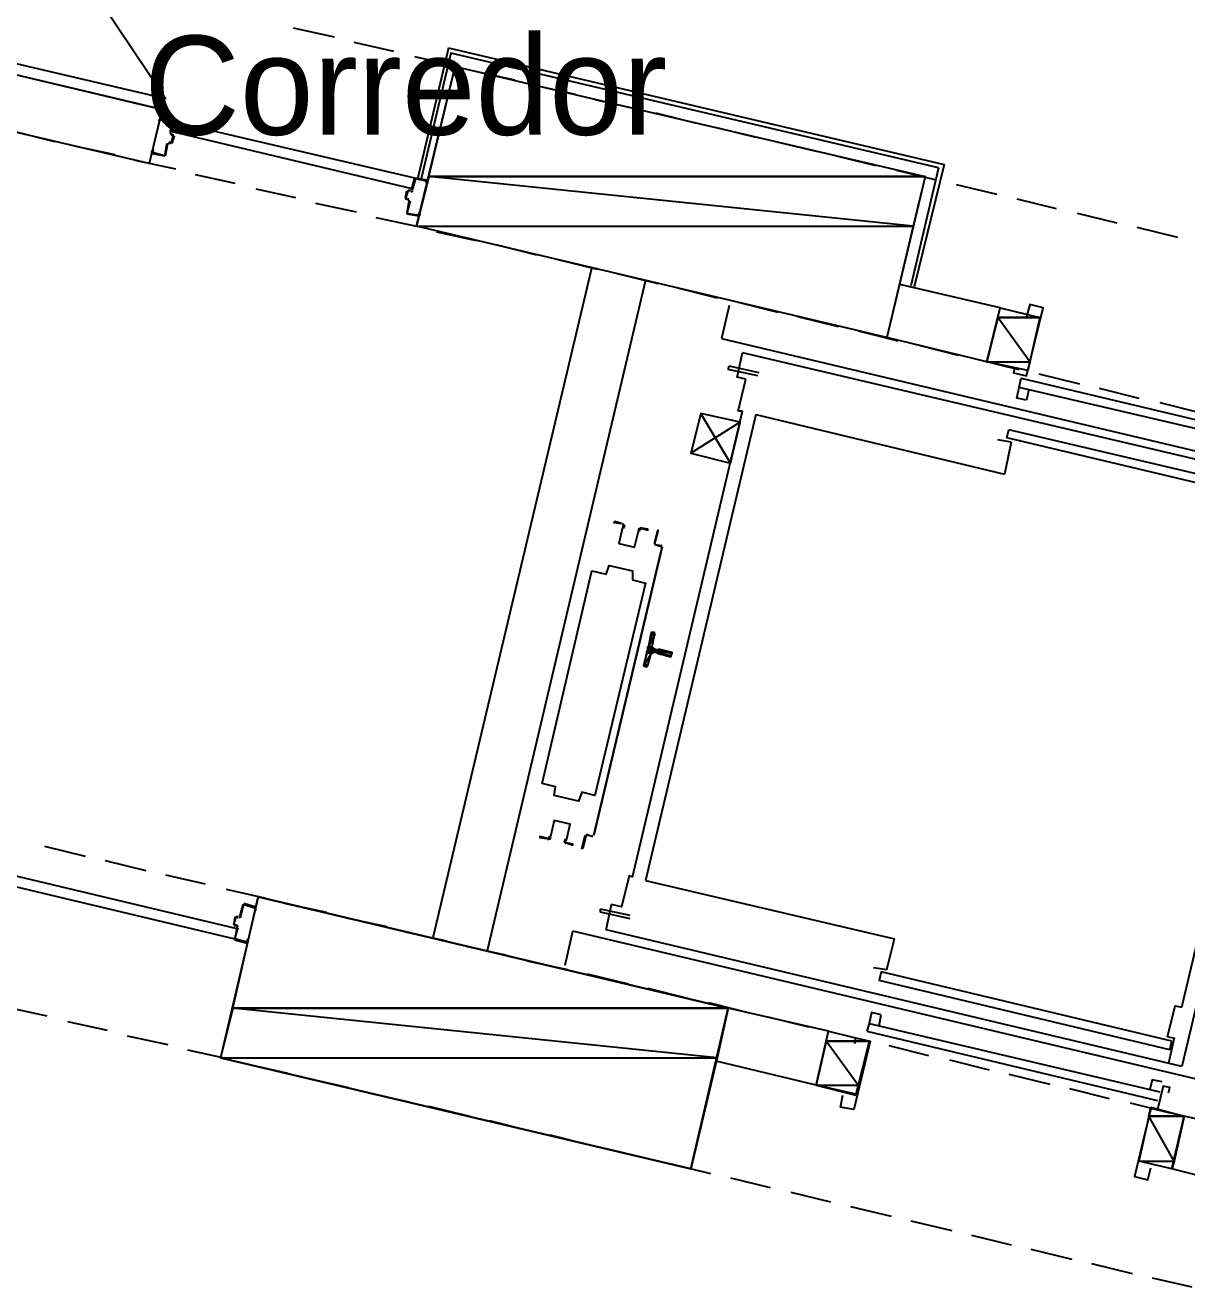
# Model space of a CAD drawing. Header units: feet. Extents: x -84 to 198, y -22 to 181.
# Drawn here: x 55.39 to 69.46, y 111.03 to 126.3 of the extents above; entities that cross this region are included whole.
import ezdxf
from ezdxf.enums import TextEntityAlignment as Align

# ---------------------------------------------------------------- set-up
doc = ezdxf.new("R2010")
doc.units = ezdxf.units.FT
for name, color, linetype in [('A-LINEA', 7, 'CONTINUOUS'), ('A-LINEA-FINA', 9, 'CONTINUOUS'), ('A-MURO-CONCRETO', 8, 'CONTINUOUS'), ('A-NOMBRE-ESPACIO', 2, 'CONTINUOUS')]:
    doc.layers.add(name, color=color, linetype=linetype)

msp = doc.modelspace()

# ---------------------------------------------------------------- linework, layer by layer
at = {"layer": 'A-LINEA'}
for p, q in [((58.64, 126.2711), (59.1333, 126.1644)), ((59.3733, 126.0978), (59.8533, 125.9911)), ((60.52, 126.0311), (60.1467, 124.4578)), ((60.52, 126.0311), (66.52, 124.6178)), ((57.0533, 125.2844), (54.2933, 125.9378)), ((60.1067, 125.9244), (60.5867, 125.8178)), ((60.8267, 125.7511), (61.32, 125.6444)), ((61.56, 125.5778), (62.0533, 125.4711)), ((62.2933, 125.4044), (62.7733, 125.2978)), ((63.0267, 125.2444), (63.5067, 125.1244)), ((57.04, 125.1778), (57.04, 125.1778)), ((57.1467, 125.0044), (57.1867, 125.1378)), ((55.2667, 125.0178), (55.7467, 124.8978)), ((57.1472, 125.0024), (57.1621, 124.9783)), ((57.16, 125.0044), (57.16, 125.0044)), ((57.1733, 124.8711), (57.2, 124.9644)), ((63.7467, 125.0711), (64.24, 124.9511)), ((55.9867, 124.8444), (56.48, 124.7378)), ((57.0933, 124.7244), (57.12, 124.8711)), ((57.1446, 124.8839), (57.1205, 124.869)), ((57.16, 124.8844), (57.16, 124.8844)), ((64.48, 124.8978), (64.9733, 124.7778)), ((56.72, 124.6711), (57.2133, 124.5644)), ((56.9333, 124.7644), (56.9333, 124.7644)), ((65.2133, 124.7244), (65.6933, 124.6044)), ((57.4533, 124.4978), (57.9333, 124.3911)), ((65.9467, 124.5511), (66.4267, 124.4311)), ((66.4533, 124.5778), (66.12, 123.1511)), ((66.52, 124.6178), (66.16, 123.1378)), ((60.12, 124.4578), (60.2533, 124.4311)), ((60.12, 124.4444), (60.12, 124.4444)), ((60.2533, 124.4178), (60.2533, 124.4178)), ((66.6667, 124.3778), (67.16, 124.2578)), ((58.1867, 124.3244), (58.6667, 124.2178)), ((60, 124.2178), (60.0133, 124.2978)), ((60.0267, 124.3111), (60.0533, 124.2978)), ((60.0267, 124.2978), (60.0267, 124.2978)), ((60.0267, 124.1778), (60.0267, 124.1778)), ((60.0528, 124.1665), (60.0379, 124.1906)), ((60.0687, 124.285), (60.0928, 124.2998)), ((67.4, 124.2044), (67.88, 124.0844)), ((58.9067, 124.1511), (59.4, 124.0444)), ((68.1333, 124.0311), (68.6133, 123.9111)), ((59.64, 123.9778), (60.1333, 123.8711)), ((60.16, 123.9911), (60.0133, 124.0178)), ((60.16, 124.0044), (60.16, 124.0044)), ((60.3733, 123.8044), (60.8533, 123.6978)), ((68.8533, 123.8578), (69.3467, 123.7378)), ((61.1067, 123.6444), (61.5867, 123.5244)), ((61.8267, 123.4711), (62.32, 123.3511)), ((60.3333, 115.2578), (62.2533, 123.3644)), ((62.56, 123.2978), (63.0533, 123.1778)), ((62.9067, 123.2178), (60.9867, 115.0978)), ((63.2933, 123.1244), (63.7733, 123.0044)), ((67.2, 122.8844), (65.9867, 123.1644)), ((64.0267, 122.9511), (64.5067, 122.8311)), ((63.92, 122.9111), (63.8267, 122.5111)), ((64.7467, 122.7778), (65.24, 122.6578)), ((67.68, 122.7644), (67.5333, 122.1244)), ((63.8267, 122.5111), (71.08, 120.7911)), ((65.48, 122.6044), (65.96, 122.4844)), ((67.04, 122.2311), (65.8267, 122.5244)), ((66.2133, 122.4311), (66.6933, 122.3111)), ((71.0533, 120.6978), (64.08, 122.3378)), ((66.9333, 122.2578), (67.4267, 122.1378)), ((63.9067, 122.1378), (63.92, 122.1778)), ((64.2667, 122.0578), (63.9067, 122.1378)), ((64.28, 122.0978), (63.92, 122.1778)), ((67.6667, 122.0844), (68.16, 121.9644)), ((64.0267, 121.6311), (64.12, 122.0178)), ((67.4267, 121.9244), (70.96, 121.0978)), ((67.4533, 122.0311), (70.9867, 121.1911)), ((67.5467, 121.8978), (67.52, 121.7644)), ((68.4, 121.9111), (68.88, 121.7911)), ((69.1333, 121.7378), (69.6133, 121.6178)), ((62.7467, 115.9911), (64.08, 121.6311)), ((64.24, 121.5911), (62.9067, 115.9511)), ((64.08, 121.6311), (64.0267, 121.6311)), ((64.24, 121.5911), (67.2533, 120.8711)), ((64.0533, 121.4978), (63.4533, 121.1244)), ((67.3333, 121.2578), (67.1733, 121.2844)), ((67.28, 121.3111), (67.3067, 121.4044)), ((70.8133, 120.4711), (67.28, 121.3111)), ((70.84, 120.5778), (67.3067, 121.4044)), ((67.3333, 121.2578), (67.2533, 120.8711)), ((71.0933, 120.8711), (69.4, 113.6978)), ((69.4, 114.4178), (70.7333, 120.0578)), ((62.28, 116.4978), (63.1067, 119.9911)), ((63.1067, 119.9911), (62.28, 116.4978)), ((63.0933, 119.9911), (63.0133, 120.0178)), ((63.0133, 120.0178), (63.1067, 120.0044)), ((63.0267, 120.0178), (63.0267, 120.0178)), ((63.0267, 120.0178), (63.0267, 120.0178)), ((63.0933, 119.9911), (63.0933, 119.9911)), ((62.9867, 118.7778), (63.0133, 118.9244)), ((63.0264, 118.9145), (63.0113, 118.9372)), ((62.9333, 118.5511), (62.9733, 118.6978)), ((63, 118.7244), (63.04, 118.7111)), ((63.0533, 118.7378), (63.0133, 118.7511)), ((63.04, 118.6978), (63.04, 118.6978)), ((63.0533, 118.7511), (63.0533, 118.7511)), ((63.0533, 118.6978), (63.0533, 118.6978)), ((62.9087, 118.5383), (62.9324, 118.5518)), ((62.1867, 116.5111), (62.2667, 116.4844)), ((62.1867, 116.4978), (62.1867, 116.4978)), ((62.2667, 116.4978), (62.2667, 116.4978)), ((62.2667, 116.4978), (62.2667, 116.4978)), ((55.6267, 116.3644), (56.12, 116.2444)), ((56.36, 116.1911), (56.8533, 116.0711)), ((57.0933, 116.0178), (57.5733, 115.9111)), ((62.9067, 115.9511), (65.92, 115.2444)), ((57.8267, 115.8444), (58.3067, 115.7378)), ((58.0267, 115.6578), (57.9867, 115.5111)), ((58.1733, 115.6311), (58.04, 115.6711)), ((58.04, 115.6578), (58.04, 115.6578)), ((58.5467, 115.6711), (59.04, 115.5644)), ((62.4267, 115.3511), (62.4933, 115.6578)), ((57.9867, 115.5244), (57.9867, 115.5244)), ((57.9887, 115.4983), (58.0128, 115.5132)), ((58.1733, 115.6178), (58.1733, 115.6178)), ((59.28, 115.4978), (59.7733, 115.3911)), ((62.72, 115.5244), (62.36, 115.6044)), ((57.92, 115.4044), (57.9467, 115.4044)), ((57.9467, 115.3911), (57.9467, 115.3911)), ((57.9728, 115.3798), (57.9579, 115.4039)), ((60.0133, 115.3244), (60.4933, 115.2178)), ((61.9333, 114.9244), (62.0267, 115.3378)), ((69.9467, 113.4578), (62.0267, 115.3378)), ((69.4, 113.6978), (62.4267, 115.3511)), ((57.9333, 115.2311), (58.08, 115.1911)), ((58.08, 115.2044), (58.08, 115.2044)), ((60.7467, 115.1511), (61.2267, 115.0444)), ((61.4667, 114.9778), (61.96, 114.8711)), ((62.2, 114.8178), (62.6933, 114.6978)), ((65.76, 114.8444), (65.7333, 114.7378)), ((69.2533, 113.8978), (65.7333, 114.7378)), ((69.28, 114.0044), (65.76, 114.8444)), ((62.9333, 114.6444), (63.4133, 114.5244)), ((55.1733, 114.4178), (55.6533, 114.3111)), ((63.6667, 114.4711), (64.1467, 114.3511)), ((65.12, 114.1244), (63.9067, 114.4044)), ((64.3867, 114.2978), (64.88, 114.1778)), ((65.7333, 114.1911), (65.76, 114.3244)), ((55.9067, 114.2444), (56.3867, 114.1378)), ((64.9733, 113.4711), (65.12, 114.1244)), ((65.12, 114.1244), (65.6133, 114.0044)), ((65.12, 114.1244), (65.6133, 114.0044)), ((65.5867, 114.1244), (69.1067, 113.2844)), ((65.6133, 114.2178), (69.1333, 113.3911)), ((56.6267, 114.0711), (57.12, 113.9644)), ((65.6133, 114.0044), (65.4533, 113.3511)), ((65.8533, 113.9511), (66.3333, 113.8311)), ((69.2267, 114.0578), (69.3067, 114.0444)), ((69.3067, 114.0444), (69.24, 113.7378)), ((69.2533, 113.8978), (69.28, 114.0044)), ((57.36, 113.8978), (57.8533, 113.7911)), ((58.0933, 113.7244), (58.5733, 113.6178)), ((64.9733, 113.4711), (63.76, 113.7644)), ((66.5867, 113.7778), (67.0667, 113.6578)), ((58.8267, 113.5511), (59.3067, 113.4444)), ((67.3067, 113.6044), (67.8, 113.4844)), ((59.5467, 113.3778), (60.04, 113.2711)), ((64.9733, 113.4711), (65.4533, 113.3511)), ((68.04, 113.4311), (68.52, 113.3111)), ((60.28, 113.2178), (60.7733, 113.0978)), ((68.7733, 113.2578), (69.2533, 113.1378)), ((69.0267, 113.2044), (68.88, 112.5511)), ((69.4267, 113.0978), (69.0267, 113.1911)), ((61.0133, 113.0444), (61.4933, 112.9244)), ((69.28, 112.4578), (69.4267, 113.0978)), ((69.9467, 112.9778), (69.4267, 113.0978)), ((61.7467, 112.8711), (62.2267, 112.7511)), ((62.4667, 112.6978), (62.96, 112.5778)), ((63.2, 112.5244), (63.6933, 112.4044)), ((69.28, 112.4578), (68.88, 112.5511)), ((69.8, 112.3244), (69.28, 112.4578)), ((63.9333, 112.3511), (64.4133, 112.2311)), ((64.6667, 112.1778), (65.1467, 112.0578)), ((65.3867, 112.0044), (65.88, 111.8844)), ((66.12, 111.8311), (66.6133, 111.7111)), ((66.8533, 111.6578), (67.3333, 111.5378)), ((67.5733, 111.4844), (68.0667, 111.3644)), ((68.3067, 111.3111), (68.8, 111.1911)), ((69.04, 111.1378), (69.52, 111.0311))]:
    msp.add_line(p, q, dxfattribs=at)
for points in [[(57.0961, 125.4113), (54.7607, 128.8866), (51.2141, 126.6469)], [(54.1333, 125.9778), (57.0533, 125.2844), (57.08, 125.4178), (54.16, 126.0978), (54.1333, 125.9778)], [(66.4533, 124.5778), (60.5467, 125.9644), (60.1867, 124.4444)], [(60.6, 125.8044), (66.2933, 124.4711), (65.8267, 122.5244), (60.1333, 123.8711), (60.6, 125.8044)], [(57.0533, 125.2844), (56.8933, 124.6311), (54.7867, 125.1244)], [(57.0267, 125.1778), (57.0133, 125.1511), (57.0267, 125.1511), (57.04, 125.1778), (57.1733, 125.1511), (57.1467, 125.0044)], [(57.04, 125.1911), (57.1733, 125.1511), (57.1733, 125.1511)], [(57.1867, 125.1378), (60.1067, 124.4578), (60.08, 124.3244), (57.16, 125.0178), (57.1867, 125.1378)], [(57.16, 124.9778), (57.1867, 124.9778), (57.16, 124.8844), (57.1333, 124.8844)], [(57.16, 124.9911), (57.1867, 124.9778), (57.1867, 124.9778)], [(57.1067, 124.8711), (57.08, 124.7244), (56.9333, 124.7644), (56.9467, 124.7911), (56.9333, 124.7911), (56.92, 124.7644)], [(57.16, 124.8711), (57.1333, 124.8711), (57.1333, 124.8711)], [(56.9333, 124.7511), (57.08, 124.7244), (57.08, 124.7244)], [(60.1067, 124.4578), (60.0667, 124.3111), (60.0667, 124.3111)], [(60.2667, 124.4178), (60.2667, 124.3911), (60.2533, 124.3911), (60.2533, 124.4178), (60.12, 124.4444), (60.08, 124.3111)], [(60.0533, 124.2978), (60.0267, 124.2978), (60, 124.2044), (60.04, 124.2044)], [(60.0267, 124.1911), (60, 124.2044), (60, 124.2044)], [(60.04, 124.1778), (60.0133, 124.0311), (60.0133, 124.0311)], [(60.0533, 124.1778), (60.0133, 124.0311), (60.16, 124.0044), (60.16, 124.0311), (60.1733, 124.0178), (60.1733, 124.0044)], [(67.5333, 122.1244), (67.04, 122.2311), (67.2, 122.8844), (67.68, 122.7644)], [(67.3733, 122.1511), (67.36, 122.0978), (67.52, 122.0578), (67.72, 122.8844), (67.56, 122.9244), (67.52, 122.7778)], [(64.12, 122.0178), (64.0133, 122.0444), (64.08, 122.3378)], [(67.52, 121.7644), (67.4, 121.7911), (67.4533, 122.0311)], [(63.9333, 121.0044), (63.5733, 121.6044), (63.4533, 121.1244), (63.9333, 121.0044), (64.0533, 121.4978), (63.5733, 121.6044)], [(62.6133, 120.2711), (62.5333, 120.2978), (62.52, 120.2844), (62.6133, 120.2711)], [(62.6264, 120.2235), (62.5809, 120.0309), (62.7735, 119.9853), (62.8192, 120.1779)], [(62.6264, 120.2235), (62.5809, 120.0309), (62.7735, 119.9853), (62.8192, 120.1779)], [(62.6306, 120.2208), (62.6397, 120.2409), (62.6248, 120.2572)], [(62.6377, 120.2095), (62.6529, 120.243), (62.628, 120.2701)], [(62.854, 120.217), (62.8196, 120.2039), (62.8182, 120.1671)], [(62.8511, 120.204), (62.8304, 120.1961), (62.8296, 120.1741)], [(62.84, 120.2178), (62.9333, 120.1911), (62.9333, 120.2044), (62.84, 120.2178)], [(63.0133, 120.0311), (63.0533, 120.1911), (63.0533, 120.1778), (63.0133, 120.0311)], [(61.6533, 117.1244), (62.2533, 119.6978), (62.4267, 119.6578), (62.4667, 119.7644), (62.7467, 119.6978), (62.7467, 119.5911), (62.9067, 119.5511), (62.2933, 116.9778), (62.1333, 117.0178), (62.0933, 116.9111), (61.8, 116.9778), (61.8133, 117.0844), (61.6533, 117.1244)], [(63, 118.9511), (62.9867, 118.9511), (62.88, 118.5511), (62.9067, 118.5378)], [(63.0113, 118.7106), (62.9962, 118.7081), (62.9872, 118.6957)], [(63.0005, 118.7624), (63.003, 118.7473), (63.0154, 118.7383)], [(63.0533, 118.6978), (63.2133, 118.6578), (63.2267, 118.7111), (63.0667, 118.7511)], [(61.9469, 116.4387), (61.9924, 116.6313), (61.7998, 116.6769), (61.7542, 116.4843)], [(61.9469, 116.4387), (61.9924, 116.6313), (61.7998, 116.6769), (61.7542, 116.4843)], [(61.72, 116.4578), (61.6267, 116.4844), (61.6267, 116.4711), (61.7067, 116.4578)], [(61.7193, 116.4453), (61.7537, 116.4583), (61.7551, 116.4951)], [(61.7223, 116.4583), (61.7429, 116.4661), (61.7438, 116.4882)], [(61.9357, 116.4527), (61.9204, 116.4192), (61.9453, 116.3921)], [(61.9427, 116.4414), (61.9336, 116.4213), (61.9485, 116.405)], [(61.9467, 116.4044), (62.0267, 116.3778), (62.0267, 116.3911), (61.9467, 116.4044)], [(62.2667, 116.4844), (62.1867, 116.4978), (62.1467, 116.3378), (62.1333, 116.3378), (62.1733, 116.4978)], [(55.0133, 115.9378), (57.9333, 115.2444), (57.96, 115.3644), (55.04, 116.0578), (55.0133, 115.9378)], [(62.7467, 115.9911), (62.7067, 116.0044), (62.6133, 115.6311), (62.4933, 115.6578)], [(57.76, 113.8044), (63.4533, 112.4578), (63.9067, 114.4044), (58.2133, 115.7511), (57.76, 113.8044)], [(58, 115.5111), (58.04, 115.6578), (58.1733, 115.6178), (58.1733, 115.6044), (58.1867, 115.5911), (58.1867, 115.6178)], [(57.9333, 115.5111), (57.92, 115.4178), (57.92, 115.4178)], [(57.96, 115.4044), (57.92, 115.4178), (57.9467, 115.5111), (57.9733, 115.4978)], [(57.9733, 115.5111), (57.9467, 115.5111), (57.9467, 115.5111)], [(62.72, 115.4844), (62.36, 115.5644), (62.36, 115.6044)], [(57.96, 115.3911), (57.9333, 115.2444), (57.9333, 115.2444)], [(58.0933, 115.2044), (58.0933, 115.2311), (58.08, 115.2311), (58.08, 115.2044), (57.9333, 115.2444), (57.9733, 115.3778)], [(65.6667, 114.8978), (65.8267, 114.8711), (65.92, 115.2444)], [(69.2267, 114.0578), (69.32, 114.4311), (69.4, 114.4178)], [(65.76, 114.3244), (65.64, 114.3511), (65.6133, 114.2178), (65.5867, 114.1244)], [(65.44, 113.9778), (65.4533, 114.0444), (65.6267, 114.0044), (65.4267, 113.1778), (65.2667, 113.2044), (65.2933, 113.3511)], [(69.16, 113.5111), (69.04, 113.5378), (69.0133, 113.4178)], [(69.24, 113.3778), (69.2533, 113.4444), (69.1733, 113.4578), (69.1067, 113.1778), (69.0267, 113.1911), (68.8267, 112.3644), (68.9867, 112.3244), (69.0267, 112.4711)]]:
    msp.add_lwpolyline(points, dxfattribs=at)
at = {"layer": 'A-LINEA-FINA'}
for p, q in [((62.9733, 118.9511), (63.0133, 118.9378)), ((62.9733, 118.9378), (63.0133, 118.9378)), ((62.9733, 118.9378), (63.0133, 118.9244)), ((62.9867, 118.9511), (63, 118.9511)), ((62.9867, 118.9511), (63.0133, 118.9511)), ((62.92, 118.7244), (62.9733, 118.7111)), ((62.9333, 118.7778), (62.9867, 118.7644)), ((62.9333, 118.7778), (62.9867, 118.7644)), ((62.9333, 118.7644), (63, 118.7511)), ((62.9333, 118.7378), (63, 118.7244)), ((63.0533, 118.7378), (63.2267, 118.7111)), ((63.0533, 118.7378), (63.2267, 118.6978)), ((63.0533, 118.7111), (63.2133, 118.6711)), ((63.0533, 118.6978), (63.2133, 118.6578)), ((62.88, 118.5511), (62.92, 118.5511)), ((62.88, 118.5511), (62.9067, 118.5378)), ((62.8933, 118.5644), (62.9333, 118.5511)), ((62.8933, 118.5644), (62.9333, 118.5511))]:
    msp.add_line(p, q, dxfattribs=at)
for points in [[(62.9733, 118.9378), (63.0133, 118.9244), (62.9467, 118.7911), (62.9733, 118.9378)], [(63.0133, 118.9244), (62.9467, 118.7911), (62.9867, 118.7778), (63.0133, 118.9244), (63.0133, 118.9244)], [(63.0133, 118.9378), (62.9733, 118.9511), (62.9733, 118.9511), (63.0133, 118.9378)], [(62.9733, 118.9511), (62.9733, 118.9511), (63.0133, 118.9378), (62.9733, 118.9511)], [(62.9733, 118.9511), (63.0133, 118.9378), (62.9867, 118.9511), (62.9733, 118.9511), (62.9733, 118.9511)], [(62.9733, 118.9378), (63.0133, 118.9378), (62.9733, 118.9511), (62.9733, 118.9378), (62.9733, 118.9378)], [(62.9733, 118.9378), (62.9733, 118.9378), (63.0133, 118.9378), (62.9733, 118.9378)], [(63.0133, 118.9378), (62.9733, 118.9378), (63.0133, 118.9244), (63.0133, 118.9378)], [(63.0133, 118.9244), (62.9733, 118.9378), (62.9733, 118.9378), (63.0133, 118.9244), (63.0133, 118.9244)], [(63, 118.9511), (62.9867, 118.9511), (62.9867, 118.9511), (63, 118.9511)], [(62.9867, 118.9511), (62.9867, 118.9511), (63, 118.9511), (62.9867, 118.9511)], [(62.9867, 118.9511), (63, 118.9511), (63.0133, 118.9511), (62.9867, 118.9511), (62.9867, 118.9511)], [(63.0133, 118.9511), (62.9867, 118.9511), (63.0133, 118.9378), (63.0133, 118.9511), (63.0133, 118.9511)], [(62.92, 118.7111), (62.9733, 118.6978), (62.8933, 118.5644), (62.92, 118.7111)], [(62.9733, 118.6978), (62.8933, 118.5644), (62.9333, 118.5511), (62.9733, 118.6978)], [(62.9333, 118.7244), (62.9867, 118.7111), (62.92, 118.7244), (62.9333, 118.7244)], [(62.9867, 118.7111), (62.92, 118.7244), (62.9733, 118.7111), (62.9867, 118.7111)], [(62.9733, 118.7111), (62.92, 118.7244), (62.92, 118.7244), (62.9733, 118.7111), (62.9733, 118.7111)], [(62.92, 118.7244), (62.9733, 118.7111), (62.92, 118.7111), (62.92, 118.7244)], [(62.9733, 118.7111), (62.92, 118.7111), (62.9733, 118.6978), (62.9733, 118.7111), (62.9733, 118.7111)], [(62.9867, 118.7644), (62.9333, 118.7778), (62.9333, 118.7778), (62.9867, 118.7644)], [(62.9333, 118.7778), (62.9333, 118.7778), (62.9867, 118.7644), (62.9333, 118.7778)], [(62.9333, 118.7778), (62.9867, 118.7644), (62.9467, 118.7778), (62.9333, 118.7778), (62.9333, 118.7778)], [(62.9867, 118.7644), (62.9333, 118.7778), (63, 118.7644), (62.9867, 118.7644), (62.9867, 118.7644)], [(62.9333, 118.7778), (63, 118.7644), (62.9333, 118.7644), (62.9333, 118.7778)], [(63, 118.7644), (62.9333, 118.7644), (63, 118.7511), (63, 118.7644), (63, 118.7644)], [(63, 118.7511), (62.9333, 118.7644), (62.9333, 118.7644), (63, 118.7511)], [(62.9333, 118.7644), (62.9333, 118.7644), (63, 118.7511), (62.9333, 118.7644), (62.9333, 118.7644)], [(63, 118.7511), (62.9333, 118.7644), (62.9333, 118.7644), (63, 118.7511)], [(62.9333, 118.7644), (62.9333, 118.7644), (63, 118.7511), (62.9333, 118.7644), (62.9333, 118.7644)], [(63, 118.7511), (62.9333, 118.7644), (62.9333, 118.7644), (63, 118.7511)], [(62.9333, 118.7644), (62.9333, 118.7644), (63, 118.7511), (62.9333, 118.7644), (62.9333, 118.7644)], [(63, 118.7511), (62.9333, 118.7644), (63.0133, 118.7511), (63, 118.7511), (63, 118.7511)], [(62.9333, 118.7644), (63.2267, 118.6978), (62.9333, 118.7378), (62.9333, 118.7644)], [(63.2267, 118.6978), (62.9333, 118.7378), (63.2133, 118.6711), (63.2267, 118.6978), (63.2267, 118.6978)], [(63, 118.7244), (62.9333, 118.7378), (62.9333, 118.7378), (63, 118.7244)], [(62.9333, 118.7378), (62.9333, 118.7378), (63, 118.7244), (62.9333, 118.7378), (62.9333, 118.7378)], [(63, 118.7244), (62.9333, 118.7378), (62.9867, 118.7244), (63, 118.7244), (63, 118.7244)], [(62.9867, 118.7244), (62.9333, 118.7378), (62.9333, 118.7378), (62.9867, 118.7244)], [(62.9333, 118.7378), (62.9333, 118.7378), (62.9867, 118.7244), (62.9333, 118.7378), (62.9333, 118.7378)], [(62.9333, 118.7378), (62.9867, 118.7244), (62.9333, 118.7244), (62.9333, 118.7378)], [(62.9867, 118.7244), (62.9333, 118.7244), (62.9867, 118.7111), (62.9867, 118.7244), (62.9867, 118.7244)], [(62.9867, 118.7111), (62.9333, 118.7244), (62.9333, 118.7244), (62.9867, 118.7111)], [(62.9333, 118.7244), (62.9333, 118.7244), (62.9867, 118.7111), (62.9333, 118.7244), (62.9333, 118.7244)], [(62.9867, 118.7111), (62.9333, 118.7244), (62.9333, 118.7244), (62.9867, 118.7111)], [(62.9333, 118.7244), (62.9333, 118.7244), (62.9867, 118.7111), (62.9333, 118.7244), (62.9333, 118.7244)], [(62.9467, 118.7911), (62.9867, 118.7778), (62.9467, 118.7778), (62.9467, 118.7911)], [(62.9867, 118.7778), (62.9467, 118.7778), (62.9867, 118.7644), (62.9867, 118.7778), (62.9867, 118.7778)], [(63.2133, 118.6711), (63.04, 118.7111), (63.04, 118.7111), (63.2133, 118.6711)], [(63.04, 118.7111), (63.04, 118.7111), (63.2133, 118.6711), (63.04, 118.7111), (63.04, 118.7111)], [(63.2133, 118.6711), (63.04, 118.7111), (63.04, 118.7111), (63.2133, 118.6711)], [(63.04, 118.7111), (63.04, 118.7111), (63.2133, 118.6711), (63.04, 118.7111), (63.04, 118.7111)], [(63.0533, 118.7111), (63.2133, 118.6711), (63.04, 118.7111), (63.0533, 118.7111), (63.0533, 118.7111)], [(63.0533, 118.7378), (63.2267, 118.7111), (63.0667, 118.7511), (63.0533, 118.7378), (63.0533, 118.7378)], [(63.0533, 118.7378), (63.0533, 118.7378), (63.2267, 118.7111), (63.0533, 118.7378)], [(63.2267, 118.7111), (63.0533, 118.7378), (63.2267, 118.6978), (63.2267, 118.7111), (63.2267, 118.7111)], [(63.2267, 118.6978), (63.0533, 118.7378), (63.0533, 118.7378), (63.2267, 118.6978)], [(63.0533, 118.7378), (63.0533, 118.7378), (63.2267, 118.6978), (63.0533, 118.7378), (63.0533, 118.7378)], [(63.2267, 118.6978), (63.0533, 118.7378), (63.0533, 118.7378), (63.2267, 118.6978)], [(63.0533, 118.7378), (63.0533, 118.7378), (63.2267, 118.6978), (63.0533, 118.7378)], [(63.2267, 118.6978), (63.0533, 118.7378), (63.0533, 118.7378), (63.2267, 118.6978), (63.2267, 118.6978)], [(63.2267, 118.6978), (63.0533, 118.7378), (63.0533, 118.7378), (63.2267, 118.6978)], [(63.0533, 118.7378), (63.0533, 118.7378), (63.2267, 118.6978), (63.0533, 118.7378), (63.0533, 118.7378)], [(63.2267, 118.6978), (63.0533, 118.7378), (63.0533, 118.7378), (63.2267, 118.6978)], [(63.0533, 118.7378), (63.0533, 118.7378), (63.2267, 118.6978), (63.0533, 118.7378), (63.0533, 118.7378)], [(63.2267, 118.6978), (63.0533, 118.7378), (63.0533, 118.7378), (63.2267, 118.6978)], [(63.0533, 118.7378), (63.0533, 118.7378), (63.2267, 118.6978), (63.0533, 118.7378), (63.0533, 118.7378)], [(63.2133, 118.6711), (63.0533, 118.7111), (63.0533, 118.7111), (63.2133, 118.6711)], [(63.0533, 118.7111), (63.0533, 118.7111), (63.2133, 118.6711), (63.0533, 118.7111)], [(63.0533, 118.7111), (63.2133, 118.6711), (63.0533, 118.6978), (63.0533, 118.7111)], [(63.2133, 118.6711), (63.0533, 118.6978), (63.2133, 118.6578), (63.2133, 118.6711), (63.2133, 118.6711)], [(63.2133, 118.6578), (63.0533, 118.6978), (63.0533, 118.6978), (63.2133, 118.6578)], [(63.0533, 118.6978), (63.0533, 118.6978), (63.2133, 118.6578), (63.0533, 118.6978)], [(63.2133, 118.6578), (63.0533, 118.6978), (63.0533, 118.6978), (63.2133, 118.6578), (63.2133, 118.6578)], [(63.2133, 118.6578), (63.0533, 118.6978), (63.0533, 118.6978), (63.2133, 118.6578)], [(63.0533, 118.6978), (63.0533, 118.6978), (63.2133, 118.6578), (63.0533, 118.6978), (63.0533, 118.6978)], [(63.2133, 118.6578), (63.0533, 118.6978), (63.0533, 118.6978), (63.2133, 118.6578)], [(63.0533, 118.6978), (63.0533, 118.6978), (63.2133, 118.6578), (63.0533, 118.6978), (63.0533, 118.6978)], [(63.2267, 118.7111), (63.0667, 118.7511), (63.0667, 118.7511), (63.2267, 118.7111)], [(63.0667, 118.7511), (63.0667, 118.7511), (63.2267, 118.7111), (63.0667, 118.7511), (63.0667, 118.7511)], [(62.88, 118.5511), (62.88, 118.5511), (62.92, 118.5511), (62.88, 118.5511)], [(62.88, 118.5511), (62.92, 118.5511), (62.8933, 118.5511), (62.88, 118.5511), (62.88, 118.5511)], [(62.92, 118.5511), (62.88, 118.5511), (62.92, 118.5378), (62.92, 118.5511)], [(62.88, 118.5511), (62.92, 118.5378), (62.9067, 118.5378), (62.88, 118.5511), (62.88, 118.5511)], [(62.92, 118.5378), (62.88, 118.5511), (62.88, 118.5511), (62.92, 118.5378)], [(62.88, 118.5511), (62.88, 118.5511), (62.9067, 118.5378), (62.88, 118.5511)], [(62.9067, 118.5378), (62.88, 118.5511), (62.88, 118.5511), (62.9067, 118.5378)], [(62.88, 118.5511), (62.88, 118.5511), (62.9067, 118.5378), (62.88, 118.5511), (62.88, 118.5511)], [(62.9333, 118.5511), (62.8933, 118.5644), (62.8933, 118.5644), (62.9333, 118.5511), (62.9333, 118.5511)], [(62.9333, 118.5511), (62.8933, 118.5644), (62.92, 118.5511), (62.9333, 118.5511), (62.9333, 118.5511)], [(62.8933, 118.5511), (62.92, 118.5511), (62.8933, 118.5644), (62.8933, 118.5511), (62.8933, 118.5511)], [(62.8933, 118.5511), (62.8933, 118.5511), (62.92, 118.5511), (62.8933, 118.5511)]]:
    msp.add_lwpolyline(points, dxfattribs=at)
at = {"layer": 'A-MURO-CONCRETO'}
for points in [[(60.6, 125.8044), (66.2933, 124.4711), (60.28, 124.4711), (60.6, 125.8044), (60.6, 125.8044)], [(60.28, 124.4711), (60.1333, 123.8711), (66.1467, 123.8711), (60.28, 124.4711)], [(60.28, 124.4711), (66.2933, 124.4711), (66.1467, 123.8711), (60.28, 124.4711), (60.28, 124.4711)], [(60.1333, 123.8711), (66.1467, 123.8711), (65.8267, 122.5244), (60.1333, 123.8711), (60.1333, 123.8711)], [(67.2, 122.8844), (67.68, 122.7644), (67.1733, 122.7644), (67.2, 122.8844), (67.2, 122.8844)], [(67.1733, 122.7644), (67.04, 122.2311), (67.56, 122.2311), (67.1733, 122.7644)], [(67.1733, 122.7644), (67.68, 122.7644), (67.56, 122.2311), (67.1733, 122.7644), (67.1733, 122.7644)], [(67.04, 122.2311), (67.56, 122.2311), (67.5333, 122.1244), (67.04, 122.2311), (67.04, 122.2311)], [(58.2133, 115.7511), (63.9067, 114.4044), (57.9067, 114.4044), (58.2133, 115.7511), (58.2133, 115.7511)], [(57.9067, 114.4044), (57.76, 113.8044), (63.7733, 113.8044), (57.9067, 114.4044)], [(57.9067, 114.4044), (63.9067, 114.4044), (63.7733, 113.8044), (57.9067, 114.4044), (57.9067, 114.4044)], [(65.12, 114.1244), (65.6133, 114.0044), (65.0933, 114.0044), (65.12, 114.1244), (65.12, 114.1244)], [(65.0933, 114.0044), (64.9733, 113.4711), (65.48, 113.4711), (65.0933, 114.0044)], [(65.0933, 114.0044), (65.6133, 114.0044), (65.48, 113.4711), (65.0933, 114.0044), (65.0933, 114.0044)], [(57.76, 113.8044), (63.7733, 113.8044), (63.4533, 112.4578), (57.76, 113.8044), (57.76, 113.8044)], [(64.9733, 113.4711), (65.48, 113.4711), (65.4533, 113.3644), (64.9733, 113.4711), (64.9733, 113.4711)], [(69.0267, 113.2044), (69.4267, 113.0978), (69, 113.0978), (69.0267, 113.2044), (69.0267, 113.2044)], [(69, 113.0978), (68.88, 112.5511), (69.3067, 112.5511), (69, 113.0978)], [(69, 113.0978), (69.4267, 113.0978), (69.3067, 112.5511), (69, 113.0978), (69, 113.0978)], [(68.88, 112.5511), (69.3067, 112.5511), (69.28, 112.4578), (68.88, 112.5511), (68.88, 112.5511)]]:
    msp.add_lwpolyline(points, dxfattribs=at)

# ---------------------------------------------------------------- texts
at = {"layer": 'A-NOMBRE-ESPACIO'}
msp.add_text('Corredor', height=1.2, dxfattribs=at).set_placement((60, 124.9778), align=Align.CENTER)

doc.saveas('drawing.dxf')
